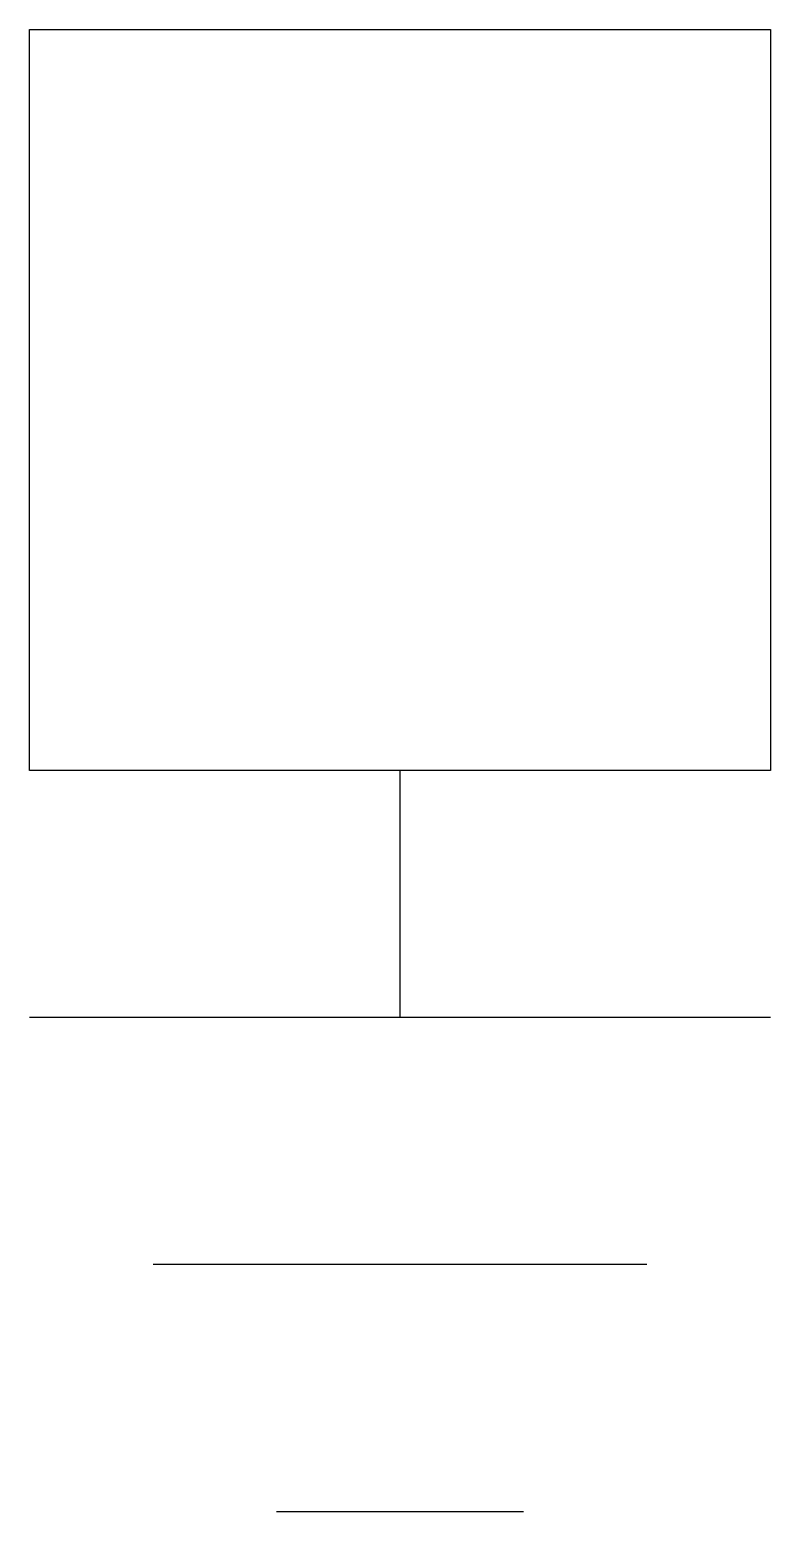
# Model space of a CAD drawing. Extents: x -9.3 to -6.3, y -246.77 to -240.77.
import ezdxf

# ---------------------------------------------------------------- set-up
doc = ezdxf.new("R2010")
doc.units = 0
doc.header["$LTSCALE"] = 10
doc.header["$MEASUREMENT"] = 0
doc.layers.get('0').update_dxf_attribs({"linetype": 'CONTINUOUS'})

msp = doc.modelspace()

# ---------------------------------------------------------------- linework, layer by layer
at = {"flags": 128}
for points in [[(-9.3045, -240.7732), (-6.3045, -240.7732), (-6.3045, -243.7732), (-9.3045, -243.7732), (-9.3045, -240.7732)], [(-7.8045, -243.7732), (-7.8045, -244.7732)], [(-6.3045, -244.7732), (-9.3045, -244.7732)], [(-6.8045, -245.7732), (-8.8045, -245.7732)], [(-8.3045, -246.7732), (-7.3045, -246.7732)]]:
    msp.add_lwpolyline(points, dxfattribs=at)

doc.saveas('drawing.dxf')
